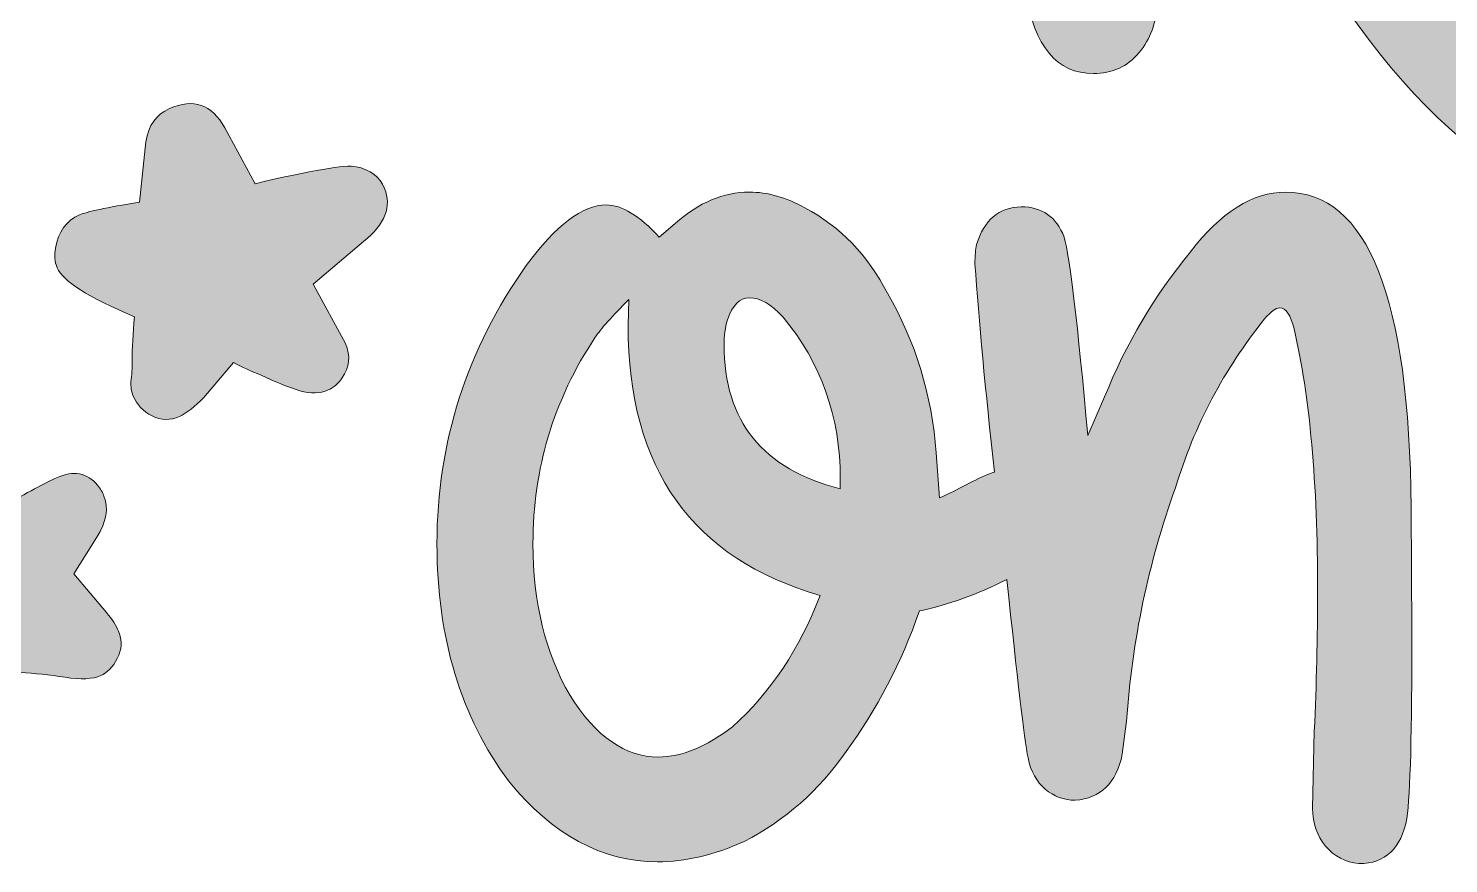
# Model space of a CAD drawing. Header units: inches. Extents: x 19 to 580, y -590 to -104.
# Drawn here: x 151.6 to 369.2, y -586.7 to -458.8 of the extents above; entities that cross this region are included whole.
import ezdxf

# ---------------------------------------------------------------- set-up
doc = ezdxf.new("R2010")
doc.units = ezdxf.units.IN
doc.header["$MEASUREMENT"] = 0
doc.layers.add('Layer 1', color=7, linetype='Continuous')

# ---------------------------------------------------------------- blocks, each defined once
blk = doc.blocks.new('block 7')
at = {"layer": 'Layer 1', "true_color": 0xf05a28}
h = blk.add_hatch(color=20, dxfattribs=at)
h.dxf.hatch_style = 2
edge = h.paths.add_edge_path()
edge.add_spline(control_points=[(398.08, -486.73), (378.45, -486.73), (359.57, -469.78), (341.44, -435.86), (336.51, -426.85), (332.15, -417.59), (328.36, -408.08), (325.03, -409.83), (321.93, -411.59), (319.06, -413.34), (319.06, -413.34), (323.71, -450.13), (323.71, -450.13), (324.17, -452.13), (324.4, -453.82), (324.4, -455.2), (324.4, -457.95), (323.51, -460.39), (321.73, -462.52), (319.95, -464.65), (317.63, -465.71), (314.76, -465.71), (309.14, -465.71), (305.69, -461.58), (304.43, -453.32), (299.72, -421.16), (297.37, -391.81), (297.37, -365.28), (297.37, -354.65), (297.66, -343.95), (298.23, -333.18), (293.53, -332.81), (289.94, -332.06), (287.48, -330.93), (285.01, -329.8), (283.77, -326.93), (283.77, -322.29), (283.77, -314.03), (292.21, -309.9), (309.08, -309.9), (321.93, -309.9), (334.44, -313.03), (346.61, -319.29), (353.49, -323.17), (358.8, -328.3), (362.53, -334.68), (366.26, -341.07), (368.12, -347.45), (368.12, -353.83), (368.12, -360.21), (366.57, -366.97), (363.48, -374.1), (359.46, -381.74), (353.55, -389.25), (345.75, -396.63), (349.64, -407.39), (354.52, -417.65), (360.38, -427.42), (376.1, -454.2), (388.89, -467.59), (398.76, -467.59), (406.45, -467.59), (412.76, -464.58), (417.7, -458.58), (420.91, -455.08), (424.07, -453.32), (427.17, -453.32), (429.81, -453.45), (431.99, -454.51), (433.71, -456.51), (435.43, -458.52), (436.35, -460.83), (436.46, -463.46), (436.46, -467.21), (434.86, -470.53), (431.64, -473.41), (422.46, -482.29), (411.27, -486.73), (398.08, -486.73)], knot_values=[0, 0, 0, 0, 1, 1, 1, 2, 2, 2, 3, 3, 3, 4, 4, 4, 5, 5, 5, 6, 6, 6, 7, 7, 7, 8, 8, 8, 9, 9, 9, 10, 10, 10, 11, 11, 11, 12, 12, 12, 13, 13, 13, 14, 14, 14, 15, 15, 15, 16, 16, 16, 17, 17, 17, 18, 18, 18, 19, 19, 19, 20, 20, 20, 21, 21, 21, 22, 22, 22, 23, 23, 23, 24, 24, 24, 25, 25, 25, 26, 26, 26, 26], degree=3, periodic=1)
edge = h.paths.add_edge_path()
edge.add_spline(control_points=[(317.17, -389.68), (324.63, -386.56), (330.94, -382.43), (336.11, -377.29), (344.37, -369.04), (348.5, -361.4), (348.5, -354.39), (348.5, -348.89), (345.69, -344.13), (340.06, -340.13), (333.75, -335.87), (326.58, -333.37), (318.55, -332.62), (317.51, -342.51), (317, -352.39), (317, -362.28), (317, -362.28), (317.17, -389.68), (317.17, -389.68)], knot_values=[0, 0, 0, 0, 1, 1, 1, 2, 2, 2, 3, 3, 3, 4, 4, 4, 5, 5, 5, 6, 6, 6, 6], degree=3, periodic=1)
edge = h.paths.add_edge_path()
edge.add_spline(control_points=[(448.69, -444.87), (444.21, -444.87), (440.82, -441.18), (438.53, -433.8), (438.53, -433.8), (429.4, -435.86), (429.4, -435.86), (413.68, -439.87), (403.76, -441.87), (399.62, -441.87), (396.07, -441.87), (392.51, -441.31), (388.95, -440.18), (379.2, -436.8), (374.32, -429.61), (374.32, -418.59), (374.43, -410.59), (376.73, -403.26), (381.21, -396.63), (388.78, -385.37), (400.31, -379.74), (415.81, -379.74), (424.76, -379.74), (433.02, -381.3), (440.59, -384.43), (440.59, -384.43), (440.59, -383.11), (440.59, -383.11), (440.59, -369.1), (438.87, -358.96), (435.43, -352.7), (432.56, -347.45), (427.74, -344.82), (420.97, -344.82), (411.68, -344.82), (403.12, -347.82), (395.32, -353.83), (392.22, -356.08), (389.53, -357.21), (387.23, -357.21), (384.82, -357.21), (382.64, -356.08), (380.69, -353.83), (379.08, -351.58), (378.28, -349.26), (378.28, -346.88), (378.28, -341.88), (381.72, -337.19), (388.61, -332.81), (398.59, -326.8), (409.15, -323.8), (420.28, -323.8), (446.56, -323.8), (459.81, -342.94), (460.05, -381.24), (460.05, -381.24), (460.39, -395.88), (460.39, -395.88), (459.93, -415.65), (459.41, -428.61), (458.84, -434.74), (457.81, -441.25), (454.42, -444.62), (448.69, -444.87)], knot_values=[0, 0, 0, 0, 1, 1, 1, 2, 2, 2, 3, 3, 3, 4, 4, 4, 5, 5, 5, 6, 6, 6, 7, 7, 7, 8, 8, 8, 9, 9, 9, 10, 10, 10, 11, 11, 11, 12, 12, 12, 13, 13, 13, 14, 14, 14, 15, 15, 15, 16, 16, 16, 17, 17, 17, 18, 18, 18, 19, 19, 19, 20, 20, 20, 21, 21, 21, 21], degree=3, periodic=1)
edge = h.paths.add_edge_path()
edge.add_spline(control_points=[(400.49, -419.72), (404.27, -419.72), (409.03, -419.16), (414.77, -418.03), (424.18, -416.15), (432.5, -413.28), (439.73, -409.39), (431.36, -403.51), (422.86, -400.57), (414.26, -400.57), (408.29, -400.57), (403.44, -401.98), (399.71, -404.8), (395.98, -407.61), (394.12, -410.96), (394.12, -414.84), (394.12, -418.09), (396.24, -419.72), (400.49, -419.72)], knot_values=[0, 0, 0, 0, 1, 1, 1, 2, 2, 2, 3, 3, 3, 4, 4, 4, 5, 5, 5, 6, 6, 6, 6], degree=3, periodic=1)
at = {"layer": 'Layer 1', "lineweight": 0}
blk.add_open_spline([(398.08, -486.73), (378.45, -486.73), (359.57, -469.78), (341.44, -435.86), (336.51, -426.85), (332.15, -417.59), (328.36, -408.08), (325.03, -409.83), (321.93, -411.59), (319.06, -413.34), (319.06, -413.34), (323.71, -450.13), (323.71, -450.13), (324.17, -452.13), (324.4, -453.82), (324.4, -455.2), (324.4, -457.95), (323.51, -460.39), (321.73, -462.52), (319.95, -464.65), (317.63, -465.71), (314.76, -465.71), (309.14, -465.71), (305.69, -461.58), (304.43, -453.32), (299.72, -421.16), (297.37, -391.81), (297.37, -365.28), (297.37, -354.65), (297.66, -343.95), (298.23, -333.18), (293.53, -332.81), (289.94, -332.06), (287.48, -330.93), (285.01, -329.8), (283.77, -326.93), (283.77, -322.29), (283.77, -314.03), (292.21, -309.9), (309.08, -309.9), (321.93, -309.9), (334.44, -313.03), (346.61, -319.29), (353.49, -323.17), (358.8, -328.3), (362.53, -334.68), (366.26, -341.07), (368.12, -347.45), (368.12, -353.83), (368.12, -360.21), (366.57, -366.97), (363.48, -374.1), (359.46, -381.74), (353.55, -389.25), (345.75, -396.63), (349.64, -407.39), (354.52, -417.65), (360.38, -427.42), (376.1, -454.2), (388.89, -467.59), (398.76, -467.59), (406.45, -467.59), (412.76, -464.58), (417.7, -458.58), (420.91, -455.08), (424.07, -453.32), (427.17, -453.32), (429.81, -453.45), (431.99, -454.51), (433.71, -456.51), (435.43, -458.52), (436.35, -460.83), (436.46, -463.46), (436.46, -467.21), (434.86, -470.53), (431.64, -473.41), (422.46, -482.29), (411.27, -486.73), (398.08, -486.73)], degree=3, knots=[0, 0, 0, 0, 1, 1, 1, 2, 2, 2, 3, 3, 3, 4, 4, 4, 5, 5, 5, 6, 6, 6, 7, 7, 7, 8, 8, 8, 9, 9, 9, 10, 10, 10, 11, 11, 11, 12, 12, 12, 13, 13, 13, 14, 14, 14, 15, 15, 15, 16, 16, 16, 17, 17, 17, 18, 18, 18, 19, 19, 19, 20, 20, 20, 21, 21, 21, 22, 22, 22, 23, 23, 23, 24, 24, 24, 25, 25, 25, 26, 26, 26, 26], dxfattribs=at)
blk = doc.blocks.new('block 10')
at = {"layer": 'Layer 1', "true_color": 0x00a550}
h = blk.add_hatch(color=114, dxfattribs=at)
h.dxf.hatch_style = 2
edge = h.paths.add_edge_path()
edge.add_spline(control_points=[(144.37, -568.05), (143.64, -568.37), (142.78, -568.45), (141.79, -568.3), (139.72, -567.95), (138.32, -566.89), (137.6, -565.12), (137.32, -564.43), (136.56, -561.18), (135.34, -555.39), (132.76, -555.19), (130.31, -554.9), (128.01, -554.5), (125.65, -553.99), (124.13, -552.87), (123.43, -551.17), (122.97, -550.03), (122.95, -548.77), (123.39, -547.38), (124.12, -544.97), (125.57, -543.17), (127.73, -541.99), (129.91, -541.02), (131.83, -540.1), (133.47, -539.23), (133.47, -539.23), (132.49, -530.49), (132.49, -530.49), (132.15, -527.22), (133.13, -524.99), (135.45, -523.81), (137.32, -522.98), (139.43, -523.5), (141.77, -525.37), (141.77, -525.37), (148.29, -531.65), (148.29, -531.65), (152.01, -529.55), (154.54, -528.21), (155.88, -527.62), (158.48, -526.47), (160.56, -526.85), (162.13, -528.76), (162.57, -529.31), (162.91, -529.87), (163.14, -530.44), (163.88, -532.27), (163.52, -534.37), (162.06, -536.73), (162.06, -536.73), (158.54, -542.32), (158.54, -542.32), (158.54, -542.32), (163.54, -548.26), (163.54, -548.26), (164.39, -549.3), (165, -550.26), (165.36, -551.14), (165.95, -552.59), (165.89, -553.98), (165.18, -555.3), (164.47, -556.63), (163.63, -557.5), (162.66, -557.93), (161.45, -558.47), (159.62, -558.55), (157.18, -558.18), (154.74, -557.81), (152.47, -557.57), (150.35, -557.46), (150.35, -557.46), (148.15, -563.13), (148.15, -563.13), (147.14, -565.74), (145.88, -567.38), (144.37, -568.05)], knot_values=[0, 0, 0, 0, 1, 1, 1, 2, 2, 2, 3, 3, 3, 4, 4, 4, 5, 5, 5, 6, 6, 6, 7, 7, 7, 8, 8, 8, 9, 9, 9, 10, 10, 10, 11, 11, 11, 12, 12, 12, 13, 13, 13, 14, 14, 14, 15, 15, 15, 16, 16, 16, 17, 17, 17, 18, 18, 18, 19, 19, 19, 20, 20, 20, 21, 21, 21, 22, 22, 22, 23, 23, 23, 24, 24, 24, 25, 25, 25, 25], degree=3, periodic=1)
at = {"layer": 'Layer 1', "lineweight": 0}
blk.add_open_spline([(144.37, -568.05), (143.64, -568.37), (142.78, -568.45), (141.79, -568.3), (139.72, -567.95), (138.32, -566.89), (137.6, -565.12), (137.32, -564.43), (136.56, -561.18), (135.34, -555.39), (132.76, -555.19), (130.31, -554.9), (128.01, -554.5), (125.65, -553.99), (124.13, -552.87), (123.43, -551.17), (122.97, -550.03), (122.95, -548.77), (123.39, -547.38), (124.12, -544.97), (125.57, -543.17), (127.73, -541.99), (129.91, -541.02), (131.83, -540.1), (133.47, -539.23), (133.47, -539.23), (132.49, -530.49), (132.49, -530.49), (132.15, -527.22), (133.13, -524.99), (135.45, -523.81), (137.32, -522.98), (139.43, -523.5), (141.77, -525.37), (141.77, -525.37), (148.29, -531.65), (148.29, -531.65), (152.01, -529.55), (154.54, -528.21), (155.88, -527.62), (158.48, -526.47), (160.56, -526.85), (162.13, -528.76), (162.57, -529.31), (162.91, -529.87), (163.14, -530.44), (163.88, -532.27), (163.52, -534.37), (162.06, -536.73), (162.06, -536.73), (158.54, -542.32), (158.54, -542.32), (158.54, -542.32), (163.54, -548.26), (163.54, -548.26), (164.39, -549.3), (165, -550.26), (165.36, -551.14), (165.95, -552.59), (165.89, -553.98), (165.18, -555.3), (164.47, -556.63), (163.63, -557.5), (162.66, -557.93), (161.45, -558.47), (159.62, -558.55), (157.18, -558.18), (154.74, -557.81), (152.47, -557.57), (150.35, -557.46), (150.35, -557.46), (148.15, -563.13), (148.15, -563.13), (147.14, -565.74), (145.88, -567.38), (144.37, -568.05)], degree=3, knots=[0, 0, 0, 0, 1, 1, 1, 2, 2, 2, 3, 3, 3, 4, 4, 4, 5, 5, 5, 6, 6, 6, 7, 7, 7, 8, 8, 8, 9, 9, 9, 10, 10, 10, 11, 11, 11, 12, 12, 12, 13, 13, 13, 14, 14, 14, 15, 15, 15, 16, 16, 16, 17, 17, 17, 18, 18, 18, 19, 19, 19, 20, 20, 20, 21, 21, 21, 22, 22, 22, 23, 23, 23, 24, 24, 24, 25, 25, 25, 25], dxfattribs=at)

msp = doc.modelspace()

# ---------------------------------------------------------------- hatches: boundary and pattern name
at = {"layer": 'Layer 1', "true_color": 0xf05a28}
h = msp.add_hatch(color=20, dxfattribs=at)
h.dxf.hatch_style = 2
edge = h.paths.add_edge_path()
edge.add_spline(control_points=[(197.49, -514.18), (196.28, -514.72), (194.83, -514.77), (193.15, -514.32), (191.24, -513.68), (189.27, -512.87), (187.23, -511.91), (185.62, -511.29), (184.21, -510.64), (183.01, -509.98), (183.01, -509.98), (178.45, -515.35), (178.45, -515.35), (177.07, -516.71), (175.82, -517.68), (174.7, -518.25), (173.3, -518.87), (171.91, -518.83), (170.52, -518.14), (169.13, -517.45), (168.17, -516.45), (167.62, -515.12), (167.34, -514.43), (167.22, -513.7), (167.27, -512.93), (167.42, -511.9), (167.48, -510.82), (167.46, -509.72), (167.46, -507.78), (167.57, -505.53), (167.82, -502.96), (160.74, -499.98), (156.79, -497.49), (155.97, -495.47), (155.58, -494.52), (155.49, -493.51), (155.7, -492.45), (156.12, -489.96), (157.35, -488.26), (159.41, -487.35), (160.44, -486.89), (163.5, -486.24), (168.59, -485.4), (168.59, -485.4), (169.54, -476.15), (169.54, -476.15), (169.95, -473.66), (171.16, -471.97), (173.16, -471.08), (176.85, -469.44), (179.68, -470.42), (181.65, -474.02), (181.65, -474.02), (186.32, -482.58), (186.32, -482.58), (194.99, -480.52), (200.14, -479.65), (201.77, -479.98), (203.96, -480.42), (205.41, -481.53), (206.13, -483.3), (207.27, -486.08), (206.19, -488.79), (202.91, -491.44), (202.91, -491.44), (195.18, -497.99), (195.18, -497.99), (195.18, -497.99), (200.17, -507.07), (200.17, -507.07), (200.94, -508.97), (200.76, -510.72), (199.63, -512.34), (199.05, -513.19), (198.34, -513.81), (197.49, -514.18)], knot_values=[0, 0, 0, 0, 1, 1, 1, 2, 2, 2, 3, 3, 3, 4, 4, 4, 5, 5, 5, 6, 6, 6, 7, 7, 7, 8, 8, 8, 9, 9, 9, 10, 10, 10, 11, 11, 11, 12, 12, 12, 13, 13, 13, 14, 14, 14, 15, 15, 15, 16, 16, 16, 17, 17, 17, 18, 18, 18, 19, 19, 19, 20, 20, 20, 21, 21, 21, 22, 22, 22, 23, 23, 23, 24, 24, 24, 25, 25, 25, 25], degree=3, periodic=1)
h = msp.add_hatch(color=20, dxfattribs=at)
h.dxf.hatch_style = 2
edge = h.paths.add_edge_path()
edge.add_spline(control_points=[(363.44, -532.27), (363.18, -500.01), (356.77, -483.87), (344.21, -483.87), (339.14, -483.87), (334.28, -486.92), (329.63, -493.02), (324.13, -499.68), (319.74, -507.09), (316.47, -515.25), (316.47, -515.25), (313.89, -521.16), (313.89, -521.16), (312.34, -503.99), (311.14, -493.86), (310.28, -490.77), (309.08, -487.67), (306.88, -486.12), (303.7, -486.12), (300.26, -486.22), (297.98, -488.14), (296.86, -491.89), (296.69, -492.64), (296.6, -493.63), (296.6, -494.85), (297.19, -503.48), (298.19, -514.11), (299.6, -526.75), (299.26, -526.86), (298.9, -526.98), (298.54, -527.13), (297.34, -527.65), (296.07, -528.26), (294.73, -528.96), (293.4, -529.67), (292.22, -530.25), (291.19, -530.72), (291.19, -530.72), (290.67, -523.83), (290.67, -523.83), (289.98, -514.92), (287.49, -506.76), (283.19, -499.35), (280.18, -493.53), (275.96, -489.17), (270.54, -486.26), (267.62, -484.67), (264.78, -483.87), (262.03, -483.87), (258.07, -483.87), (254.29, -485.47), (250.68, -488.66), (250.68, -488.66), (248.22, -490.77), (248.22, -490.77), (245.21, -487.48), (242.5, -485.84), (240.1, -485.84), (236.48, -485.84), (232.4, -488.94), (227.84, -495.13), (218.72, -507.98), (214.16, -522.19), (214.16, -537.76), (214.16, -552.11), (217.82, -564.21), (225.13, -574.06), (231.84, -582.31), (239.45, -586.44), (247.97, -586.44), (252.18, -586.44), (256.61, -585.41), (261.25, -583.34), (267.45, -580.15), (272.65, -575.56), (276.87, -569.55), (281.6, -563.08), (285.34, -555.91), (288.09, -548.03), (292.49, -547.1), (296.95, -545.49), (301.49, -543.21), (303.09, -558.37), (304.17, -567.48), (304.73, -570.54), (305.16, -572.6), (306.04, -574.2), (307.38, -575.32), (308.71, -576.45), (310.24, -577.01), (311.96, -577.01), (315.83, -576.73), (318.24, -574.39), (319.18, -569.98), (319.18, -569.98), (319.83, -564.91), (319.83, -564.91), (320.69, -552.53), (323.18, -540.62), (327.31, -529.17), (330.23, -519.61), (334.79, -510.98), (340.99, -503.29), (341.93, -502.16), (342.71, -501.6), (343.31, -501.6), (344.25, -501.6), (344.99, -502.68), (345.5, -504.83), (347.91, -515.06), (349.11, -528.43), (349.11, -544.93), (349.11, -552.06), (348.94, -559.24), (348.6, -566.46), (348.6, -566.46), (348.34, -578.28), (348.34, -578.28), (348.34, -580.53), (349.01, -582.45), (350.34, -584.04), (351.67, -585.64), (353.37, -586.53), (355.44, -586.72), (359.48, -586.72), (361.93, -584.42), (362.79, -579.82), (363.31, -575.98), (363.56, -566.46), (363.56, -551.26), (363.56, -551.26), (363.44, -532.27), (363.44, -532.27)], knot_values=[0, 0, 0, 0, 1, 1, 1, 2, 2, 2, 3, 3, 3, 4, 4, 4, 5, 5, 5, 6, 6, 6, 7, 7, 7, 8, 8, 8, 9, 9, 9, 10, 10, 10, 11, 11, 11, 12, 12, 12, 13, 13, 13, 14, 14, 14, 15, 15, 15, 16, 16, 16, 17, 17, 17, 18, 18, 18, 19, 19, 19, 20, 20, 20, 21, 21, 21, 22, 22, 22, 23, 23, 23, 24, 24, 24, 25, 25, 25, 26, 26, 26, 27, 27, 27, 28, 28, 28, 29, 29, 29, 30, 30, 30, 31, 31, 31, 32, 32, 32, 33, 33, 33, 34, 34, 34, 35, 35, 35, 36, 36, 36, 37, 37, 37, 38, 38, 38, 39, 39, 39, 40, 40, 40, 41, 41, 41, 42, 42, 42, 43, 43, 43, 44, 44, 44, 44], degree=3, periodic=1)
edge = h.paths.add_edge_path()
edge.add_spline(control_points=[(259.45, -565.75), (255.4, -568.85), (251.62, -570.4), (248.1, -570.4), (243.02, -570.4), (238.5, -567.26), (234.55, -560.97), (230.76, -554.41), (228.87, -546.67), (228.87, -537.76), (228.87, -526.22), (232.05, -515.67), (238.42, -506.1), (239.28, -504.79), (241, -502.87), (243.58, -500.33), (243.58, -500.33), (243.45, -504.27), (243.45, -504.27), (243.45, -526.22), (253.26, -540.01), (272.87, -545.64), (269.77, -553.8), (265.3, -560.5), (259.45, -565.75)], knot_values=[0, 0, 0, 0, 1, 1, 1, 2, 2, 2, 3, 3, 3, 4, 4, 4, 5, 5, 5, 6, 6, 6, 7, 7, 7, 8, 8, 8, 8], degree=3, periodic=1)
edge = h.paths.add_edge_path()
edge.add_spline(control_points=[(275.96, -529.32), (264.09, -526.32), (258.16, -518.95), (258.16, -507.23), (258.16, -505.92), (258.33, -504.65), (258.67, -503.43), (259.45, -501.18), (260.57, -500.05), (262.03, -500.05), (263.66, -500.05), (265.38, -501.04), (267.19, -503.01), (273.04, -510.04), (275.96, -518.3), (275.96, -527.77), (275.96, -527.77), (275.96, -529.32), (275.96, -529.32)], knot_values=[0, 0, 0, 0, 1, 1, 1, 2, 2, 2, 3, 3, 3, 4, 4, 4, 5, 5, 5, 6, 6, 6, 6], degree=3, periodic=1)

# ---------------------------------------------------------------- linework, layer by layer
at = {"layer": 'Layer 1', "lineweight": 0}
for points, knots in [([(197.49, -514.18), (196.28, -514.72), (194.83, -514.77), (193.15, -514.32), (191.24, -513.68), (189.27, -512.87), (187.23, -511.91), (185.62, -511.29), (184.21, -510.64), (183.01, -509.98), (183.01, -509.98), (178.45, -515.35), (178.45, -515.35), (177.07, -516.71), (175.82, -517.68), (174.7, -518.25), (173.3, -518.87), (171.91, -518.83), (170.52, -518.14), (169.13, -517.45), (168.17, -516.45), (167.62, -515.12), (167.34, -514.43), (167.22, -513.7), (167.27, -512.93), (167.42, -511.9), (167.48, -510.82), (167.46, -509.72), (167.46, -507.78), (167.57, -505.53), (167.82, -502.96), (160.74, -499.98), (156.79, -497.49), (155.97, -495.47), (155.58, -494.52), (155.49, -493.51), (155.7, -492.45), (156.12, -489.96), (157.35, -488.26), (159.41, -487.35), (160.44, -486.89), (163.5, -486.24), (168.59, -485.4), (168.59, -485.4), (169.54, -476.15), (169.54, -476.15), (169.95, -473.66), (171.16, -471.97), (173.16, -471.08), (176.85, -469.44), (179.68, -470.42), (181.65, -474.02), (181.65, -474.02), (186.32, -482.58), (186.32, -482.58), (194.99, -480.52), (200.14, -479.65), (201.77, -479.98), (203.96, -480.42), (205.41, -481.53), (206.13, -483.3), (207.27, -486.08), (206.19, -488.79), (202.91, -491.44), (202.91, -491.44), (195.18, -497.99), (195.18, -497.99), (195.18, -497.99), (200.17, -507.07), (200.17, -507.07), (200.94, -508.97), (200.76, -510.72), (199.63, -512.34), (199.05, -513.19), (198.34, -513.81), (197.49, -514.18)], [0, 0, 0, 0, 1, 1, 1, 2, 2, 2, 3, 3, 3, 4, 4, 4, 5, 5, 5, 6, 6, 6, 7, 7, 7, 8, 8, 8, 9, 9, 9, 10, 10, 10, 11, 11, 11, 12, 12, 12, 13, 13, 13, 14, 14, 14, 15, 15, 15, 16, 16, 16, 17, 17, 17, 18, 18, 18, 19, 19, 19, 20, 20, 20, 21, 21, 21, 22, 22, 22, 23, 23, 23, 24, 24, 24, 25, 25, 25, 25]), ([(363.44, -532.27), (363.18, -500.01), (356.77, -483.87), (344.21, -483.87), (339.14, -483.87), (334.28, -486.92), (329.63, -493.02), (324.13, -499.68), (319.74, -507.09), (316.47, -515.25), (316.47, -515.25), (313.89, -521.16), (313.89, -521.16), (312.34, -503.99), (311.14, -493.86), (310.28, -490.77), (309.08, -487.67), (306.88, -486.12), (303.7, -486.12), (300.26, -486.22), (297.98, -488.14), (296.86, -491.89), (296.69, -492.64), (296.6, -493.63), (296.6, -494.85), (297.19, -503.48), (298.19, -514.11), (299.6, -526.75), (299.26, -526.86), (298.9, -526.98), (298.54, -527.13), (297.34, -527.65), (296.07, -528.26), (294.73, -528.96), (293.4, -529.67), (292.22, -530.25), (291.19, -530.72), (291.19, -530.72), (290.67, -523.83), (290.67, -523.83), (289.98, -514.92), (287.49, -506.76), (283.19, -499.35), (280.18, -493.53), (275.96, -489.17), (270.54, -486.26), (267.62, -484.67), (264.78, -483.87), (262.03, -483.87), (258.07, -483.87), (254.29, -485.47), (250.68, -488.66), (250.68, -488.66), (248.22, -490.77), (248.22, -490.77), (245.21, -487.48), (242.5, -485.84), (240.1, -485.84), (236.48, -485.84), (232.4, -488.94), (227.84, -495.13), (218.72, -507.98), (214.16, -522.19), (214.16, -537.76), (214.16, -552.11), (217.82, -564.21), (225.13, -574.06), (231.84, -582.31), (239.45, -586.44), (247.97, -586.44), (252.18, -586.44), (256.61, -585.41), (261.25, -583.34), (267.45, -580.15), (272.65, -575.56), (276.87, -569.55), (281.6, -563.08), (285.34, -555.91), (288.09, -548.03), (292.49, -547.1), (296.95, -545.49), (301.49, -543.21), (303.09, -558.37), (304.17, -567.48), (304.73, -570.54), (305.16, -572.6), (306.04, -574.2), (307.38, -575.32), (308.71, -576.45), (310.24, -577.01), (311.96, -577.01), (315.83, -576.73), (318.24, -574.39), (319.18, -569.98), (319.18, -569.98), (319.83, -564.91), (319.83, -564.91), (320.69, -552.53), (323.18, -540.62), (327.31, -529.17), (330.23, -519.61), (334.79, -510.98), (340.99, -503.29), (341.93, -502.16), (342.71, -501.6), (343.31, -501.6), (344.25, -501.6), (344.99, -502.68), (345.5, -504.83), (347.91, -515.06), (349.11, -528.43), (349.11, -544.93), (349.11, -552.06), (348.94, -559.24), (348.6, -566.46), (348.6, -566.46), (348.34, -578.28), (348.34, -578.28), (348.34, -580.53), (349.01, -582.45), (350.34, -584.04), (351.67, -585.64), (353.37, -586.53), (355.44, -586.72), (359.48, -586.72), (361.93, -584.42), (362.79, -579.82), (363.31, -575.98), (363.56, -566.46), (363.56, -551.26), (363.56, -551.26), (363.44, -532.27), (363.44, -532.27)], [0, 0, 0, 0, 1, 1, 1, 2, 2, 2, 3, 3, 3, 4, 4, 4, 5, 5, 5, 6, 6, 6, 7, 7, 7, 8, 8, 8, 9, 9, 9, 10, 10, 10, 11, 11, 11, 12, 12, 12, 13, 13, 13, 14, 14, 14, 15, 15, 15, 16, 16, 16, 17, 17, 17, 18, 18, 18, 19, 19, 19, 20, 20, 20, 21, 21, 21, 22, 22, 22, 23, 23, 23, 24, 24, 24, 25, 25, 25, 26, 26, 26, 27, 27, 27, 28, 28, 28, 29, 29, 29, 30, 30, 30, 31, 31, 31, 32, 32, 32, 33, 33, 33, 34, 34, 34, 35, 35, 35, 36, 36, 36, 37, 37, 37, 38, 38, 38, 39, 39, 39, 40, 40, 40, 41, 41, 41, 42, 42, 42, 43, 43, 43, 44, 44, 44, 44]), ([(259.45, -565.75), (255.4, -568.85), (251.62, -570.4), (248.1, -570.4), (243.02, -570.4), (238.5, -567.26), (234.55, -560.97), (230.76, -554.41), (228.87, -546.67), (228.87, -537.76), (228.87, -526.22), (232.05, -515.67), (238.42, -506.1), (239.28, -504.79), (241, -502.87), (243.58, -500.33), (243.58, -500.33), (243.45, -504.27), (243.45, -504.27), (243.45, -526.22), (253.26, -540.01), (272.87, -545.64), (269.77, -553.8), (265.3, -560.5), (259.45, -565.75)], [0, 0, 0, 0, 1, 1, 1, 2, 2, 2, 3, 3, 3, 4, 4, 4, 5, 5, 5, 6, 6, 6, 7, 7, 7, 8, 8, 8, 8]), ([(275.96, -529.32), (264.09, -526.32), (258.16, -518.95), (258.16, -507.23), (258.16, -505.92), (258.33, -504.65), (258.67, -503.43), (259.45, -501.18), (260.57, -500.05), (262.03, -500.05), (263.66, -500.05), (265.38, -501.04), (267.19, -503.01), (273.04, -510.04), (275.96, -518.3), (275.96, -527.77), (275.96, -527.77), (275.96, -529.32), (275.96, -529.32)], [0, 0, 0, 0, 1, 1, 1, 2, 2, 2, 3, 3, 3, 4, 4, 4, 5, 5, 5, 6, 6, 6, 6])]:
    msp.add_open_spline(points, degree=3, knots=knots, dxfattribs=at)

# ---------------------------------------------------------------- block references
at = {"layer": 'Layer 1'}
for name in ['block 7', 'block 10']:
    msp.add_blockref(name, (0, 0), dxfattribs=at)

doc.saveas('drawing.dxf')
